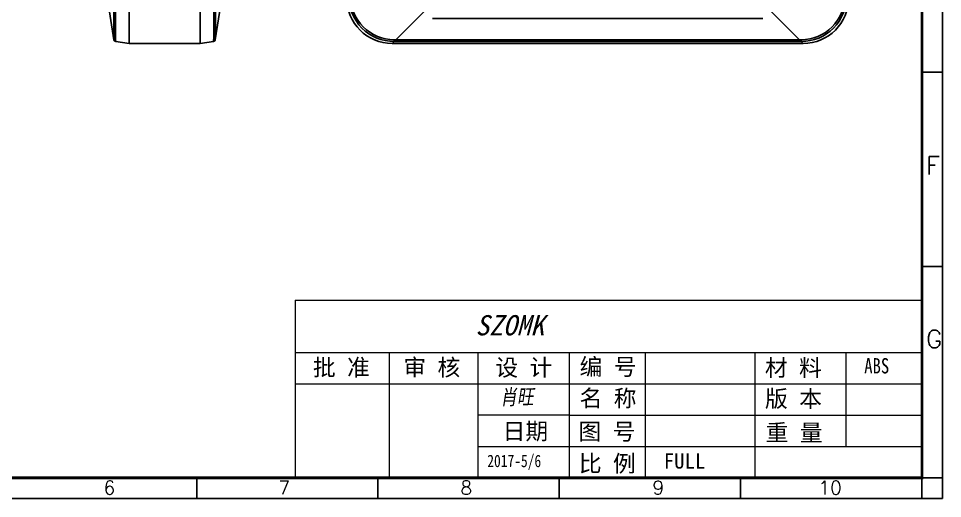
# Model space of a CAD drawing. Header units: millimetres. Extents: x 6160 to 6603, y -57 to 282.
# Drawn here: x 6382.3 to 6603.3, y -57 to 57.7 of the extents above; entities that cross this region are included whole.
import ezdxf

# ---------------------------------------------------------------- set-up
doc = ezdxf.new("R2010")
doc.units = ezdxf.units.MM
doc.header["$LTSCALE"] = 0.5
doc.layers.add('112', color=7, linetype='Continuous', true_color=0xffffff)
doc.layers.add('A1_KUANG', color=7, linetype='Continuous')
doc.layers.add('A4_KUANG', color=7, linetype='Continuous')
doc.layers.add('BORDER', color=4, linetype='Continuous', lineweight=20)
doc.styles.get("Standard").update_dxf_attribs({"font": 'txt', "bigfont": 'gbcbig.shx'})
doc.styles.add('仿宋', font='NSimSun.ttf')
doc.styles.add('黑体', font='SIMHEI.TTF', dxfattribs={"height": 2.5})

# ---------------------------------------------------------------- blocks, each defined once
blk = doc.blocks.new('A$C3291225B')
at = {"layer": 'A4_KUANG'}
for p, q in [((255.14, 0), (255.14, 197.01)), ((257.99, 59.24), (255.13, 59.24)), ((257.99, 32.25), (255.13, 32.25)), ((2.87, 2.87), (258, 2.87)), ((154.22, 0), (154.22, 2.87)), ((179.45, 0), (179.45, 2.87)), ((204.67, 0), (204.67, 2.87)), ((229.9, 0), (229.9, 2.87))]:
    blk.add_line(p, q, dxfattribs=at)
at = {"layer": 'A4_KUANG', "color": 8}
blk.add_lwpolyline([(258, 0), (258, 197.01), (0, 197.01), (0, 0)], close=True, dxfattribs=at)
at = {"layer": 'A4_KUANG', "const_width": 0.4}
blk.add_lwpolyline([(2.87, 2.87), (2.87, 194.15), (255.13, 194.15), (255.14, 2.87), (2.87, 2.87)], dxfattribs=at)
at = {"layer": 'A4_KUANG'}
for s, height, p in [('F', 2.48, (255.71, 45.04)), ('G', 2.48, (255.71, 20.93)), ('6', 1.91, (141.26, 0.54)), ('7', 1.91, (165.57, 0.54)), ('8', 1.91, (190.91, 0.54)), ('9', 1.91, (217.64, 0.54)), ('10', 1.91, (240.72, 0.54))]:
    blk.add_text(s, height=height, dxfattribs=at).set_placement(p)

msp = doc.modelspace()

# ---------------------------------------------------------------- linework, layer by layer
at = {"lineweight": 0, "ltscale": 0.5}
for p, q in [((6448.476, -9.582), (6448.476, -52.048)), ((6470.958, -22.072), (6470.958, -52.048)), ((6492.191, -22.072), (6492.191, -52.048)), ((6514.048, -22.072), (6514.048, -52.048)), ((6532.159, -22.072), (6532.159, -52.048)), ((6558.388, -22.072), (6558.388, -52.048))]:
    msp.add_line(p, q, dxfattribs=at)
at = {"lineweight": 0}
for p, q in [((6448.476, -9.582), (6598.362, -9.582)), ((6448.476, -22.072), (6598.362, -22.072)), ((6580.152, -22.072), (6580.152, -44.554)), ((6448.476, -29.566), (6598.362, -29.566)), ((6514.048, -37.06), (6492.191, -37.06)), ((6514.048, -37.06), (6598.362, -37.06)), ((6492.191, -44.554), (6598.362, -44.554)), ((6598.362, -52.048), (6448.476, -52.048))]:
    msp.add_line(p, q, dxfattribs=at)
at = {"layer": '112', "color": 7}
for p, q in [((6402.783, 67.739), (6405.164, 52.597)), ((6472.577, 52.595), (6487.72, 67.738)), ((6569.095, 52.595), (6553.952, 67.738)), ((6408.783, 62.623), (6408.783, 51.73)), ((6425.782, 62.73), (6425.782, 51.73)), ((6425.783, 51.729), (6425.783, 62.622)), ((6429.401, 52.595), (6430.742, 61.121)), ((6560.309, 57.687), (6481.364, 57.687)), ((6408.783, 51.73), (6405.589, 52.179)), ((6425.782, 51.73), (6408.783, 51.73)), ((6425.782, 52.73), (6425.783, 52.73)), ((6428.976, 52.178), (6425.783, 51.729)), ((6472.178, 52.178), (6471.729, 51.729)), ((6569.943, 51.729), (6471.729, 51.729)), ((6472.577, 52.595), (6569.095, 52.595)), ((6472.577, 52.595), (6472.577, 52.178)), ((6569.095, 52.178), (6472.577, 52.178)), ((6569.095, 52.595), (6569.095, 52.178)), ((6569.943, 51.729), (6569.494, 52.178))]:
    msp.add_line(p, q, dxfattribs=at)
msp.add_arc((6405.658, 52.674), 0.5, 188.93731, 262, dxfattribs=at)
at = {"layer": '112', "color": 7, "extrusion": (0, 0, -1)}
msp.add_arc((-6428.908, 52.673), 0.5, 188.93731, 262, dxfattribs=at)
for centre, major_axis, ratio, start_param, end_param in [((6471.944, 62.837), (7.93, 7.93), 0.9808148, 2.3658797, 3.9173056), ((6569.728, 62.837), (-7.93, 7.93), 0.9808148, 2.3658797, 3.9173056), ((6451.654, 42.555), (100.291, 1.772), 0.0986043, 4.9202148, 4.9242994), ((6451.68, 42.072), (99.877, 2.135), 0.098897, 4.9212017, 4.9252889), ((6590, 42.563), (-100.245, 1.77), 0.0985652, 1.358975, 1.3630614), ((6589.997, 42.07), (-99.889, 2.136), 0.0989067, 1.3578743, 1.361961)]:
    msp.add_ellipse(centre, major_axis=major_axis, ratio=ratio, start_param=start_param, end_param=end_param, dxfattribs=at)
at = {"layer": '112', "color": 7}
for centre, major_axis, ratio, start_param, end_param in [((6477.609, 42.562), (-72.445, 10.035), 0.0045991, 6.2804901, 6.2845759), ((6405.659, 52.674), (-0.07, -0.495), 0.9999954, 5.005128, 6.2831866), ((6428.907, 52.673), (-0.07, 0.495), 0.9999954, 3.1415914, 4.41965), ((6356.942, 42.559), (-72.459, -10.037), 0.0045987, 3.1402022, 3.1442876), ((6472.178, 52.673), (0, 0.5), 0.0030065, 1.7239083, 3.0019657), ((6569.494, 52.673), (0, 0.5), 0.0030065, 3.2812196, 4.559277)]:
    msp.add_ellipse(centre, major_axis=major_axis, ratio=ratio, start_param=start_param, end_param=end_param, dxfattribs=at)
for points in [[(6405.165, 52.598), (6405.172, 52.607), (6405.109, 53.749), (6405.109, 57.601), (6405.172, 60.308), (6405.165, 63.07)], [(6405.589, 63.072), (6405.58, 60.195), (6405.508, 57.373), (6405.509, 53.362), (6405.58, 52.18), (6405.589, 52.179)], [(6428.976, 52.178), (6428.986, 52.179), (6429.057, 53.362), (6429.057, 57.373), (6428.986, 60.194), (6428.976, 63.071)], [(6429.401, 63.069), (6429.394, 60.307), (6429.457, 57.602), (6429.457, 53.749), (6429.394, 52.605), (6429.401, 52.597)], [(6472.178, 52.178), (6469.301, 52.179), (6466.479, 53.362), (6462.468, 57.373), (6461.286, 60.194), (6461.285, 63.071)], [(6461.704, 63.069), (6461.712, 60.307), (6462.855, 57.602), (6466.707, 53.749), (6469.414, 52.605), (6472.176, 52.597)], [(6580.387, 63.071), (6580.386, 60.194), (6579.203, 57.371), (6575.191, 53.361), (6572.371, 52.179), (6569.494, 52.178)], [(6569.496, 52.597), (6572.258, 52.605), (6574.963, 53.748), (6578.816, 57.6), (6579.96, 60.307), (6579.968, 63.069)]]:
    msp.add_open_spline(points, degree=3, knots=[0, 0, 0, 0, 0.5, 0.5, 1, 1, 1, 1], dxfattribs=at)

# ---------------------------------------------------------------- block references
at = {"layer": 'A1_KUANG', "color": 1, "lineweight": 0, "xscale": 1.718413414360839, "yscale": 1.718413414361066, "zscale": 1.718413414359811}
msp.add_blockref('A$C3291225B', (6159.935, -56.971), dxfattribs=at)

# ---------------------------------------------------------------- texts
at = {"lineweight": 0, "style": '仿宋'}
for s, p in [('批 准', (6452.732, -27.641)), ('审 核', (6474.36, -27.641)), ('设 计', (6496.355, -27.682)), ('编 号', (6516.5, -27.498)), ('材 料', (6560.805, -27.717)), ('名 称', (6516.5, -35.025)), ('版 本', (6560.839, -35.12)), ('日期', (6498.086, -42.889)), ('图 号', (6516.25, -42.972)), ('重 量', (6560.986, -43.229)), ('比 例', (6516.329, -50.606))]:
    msp.add_text(s, height=3.9968, dxfattribs=at).set_placement(p)
at = {"color": 3, "lineweight": 0, "style": '仿宋', "width": 0.8}
for s, height, p in [('ABS', 3.6537, (6584.57, -27.096)), ('2017-5/6', 2.9595, (6494.435, -49.473))]:
    msp.add_text(s, height=height, dxfattribs=at).set_placement(p)
at = {"color": 4, "lineweight": 0, "style": '仿宋', "oblique": 10, "width": 0.8}
msp.add_text('肖旺', height=3.6537, rotation=1, dxfattribs=at).set_placement((6497.566, -34.602))
at = {"color": 3, "lineweight": 0, "style": '仿宋'}
msp.add_text('FULL', height=3.6537, dxfattribs=at).set_placement((6536.629, -49.829))
at = {"layer": 'BORDER', "color": 1, "lineweight": 0, "style": '黑体', "oblique": 15}
msp.add_text('SZOMK', height=4.8297, dxfattribs=at).set_placement((6491.597, -18.003))

doc.saveas('drawing.dxf')
